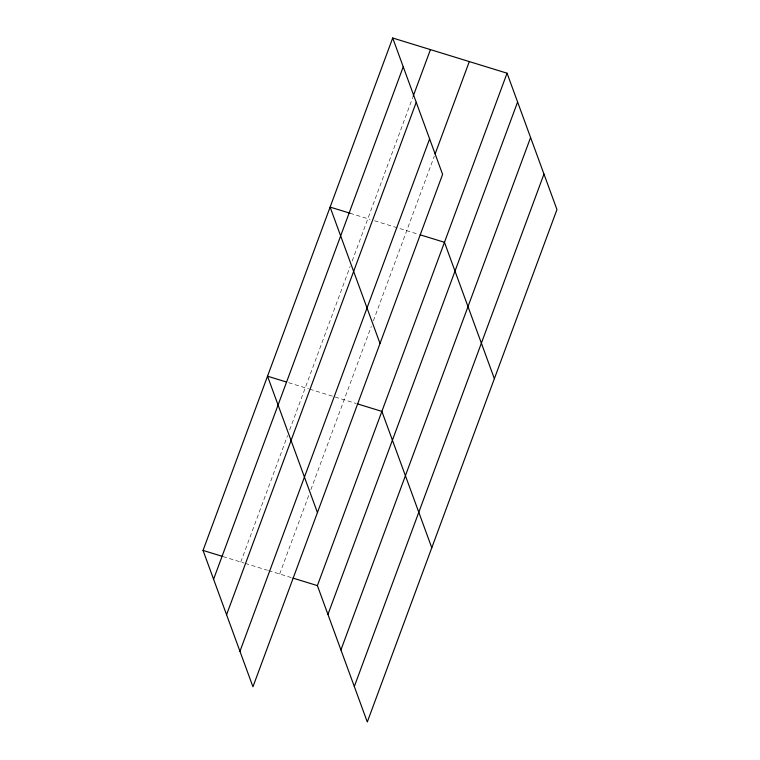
<?xml version="1.0" encoding="UTF-8"?>
<svg xmlns="http://www.w3.org/2000/svg" width="760" height="760" viewBox="0 0 760 760"><rect width="100%" height="100%" fill="white"/><g stroke="black" fill="none" stroke-linecap="round" stroke-linejoin="round"><path stroke-width="0.57" stroke-dasharray="3.8 2.85" d="M240.777 562.039L287.603 435.527M289.655 429.979L350.141 266.551M352.203 260.993L412.727 97.451M279.661 574L308.816 495.216M310.868 489.668L371.317 326.353M373.378 320.796L434.311 156.142M350.094 213.246L370.072 219.402M374.509 220.77L418.931 234.441M288.61 382.688L308.598 388.835M309.709 389.177L356.345 403.541M223.022 556.567L244.112 563.065M245.223 563.407L267.434 570.237M268.546 570.579L291.868 577.761"/><path stroke-width="1.14" d="M392.702 38L442.605 174.382L252.947 686.803L203.043 550.42L392.702 38L507.053 73.197L556.957 209.579L367.298 722L317.395 585.618L507.053 73.197M213.589 579.234L403.237 66.813M413.136 96.339L430.435 49.618M226.575 614.726L416.233 102.305M239.96 651.301L429.618 138.88M435.138 153.919L469.309 61.579M327.94 614.431L517.589 102.011M340.926 649.933L530.584 137.512M354.312 686.498L543.97 174.078M350.094 213.246L330.115 207.1L380.019 343.482M420.042 234.783L444.457 242.298L494.37 378.68M286.397 382.005L267.529 376.2L317.433 512.582M357.456 403.883L381.872 411.397L431.784 547.779M203.043 550.42L221.91 556.225M292.98 578.103L317.395 585.618"/></g></svg>
